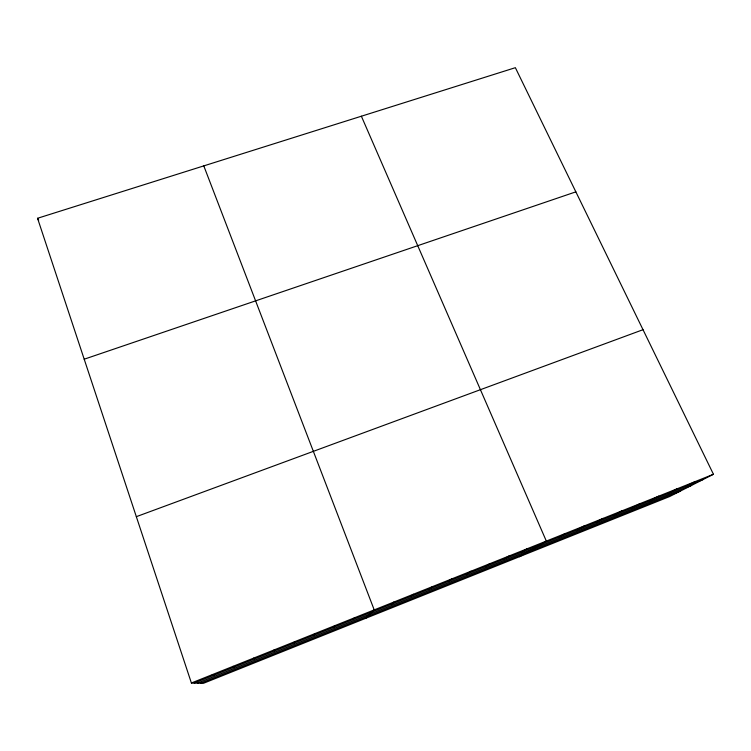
<?xml version="1.0" encoding="UTF-8"?>
<svg xmlns="http://www.w3.org/2000/svg" width="751" height="751" viewBox="0 0 751 751"><rect width="100%" height="100%" fill="white"/><g stroke="black" fill="none" stroke-linecap="round" stroke-linejoin="round"><path stroke-width="1.13" d="M314.059 635.111L314.509 633.76M333.585 627.301L334.552 625.752M352.979 619.547L354.444 617.801M365.681 618.317L374.214 609.896L203.784 165.877M391.384 604.189L393.853 602.049M410.393 596.585L413.36 594.248M429.29 589.028L432.736 586.503M448.065 581.518L451.98 578.805M466.709 574.055L471.102 571.164M485.249 566.639L490.093 563.569M503.658 559.279L508.962 556.022M521.954 551.957L527.709 548.53M519.467 556.707L546.334 541.086L361.372 116.217M558.744 537.247L565.4 533.463M577.237 529.849L584.344 525.888M595.609 522.499L603.147 518.368M613.858 515.195L621.837 510.896M631.995 507.948L640.406 503.48M650.009 500.739L658.843 496.101M667.921 493.576L677.167 488.779M685.71 486.46L695.37 481.504M713.45 474.275L669.732 496.505L203.427 683.316L191.392 682.988L37.55 218.278L515.364 67.684L713.45 474.275L191.392 682.988M194.19 683.063L703.387 479.391M197.429 683.157L691.624 485.371M200.564 683.241L680.199 491.182M136.335 516.669L643.016 329.698M84.206 359.203L575.857 191.852M212.27 674.642L214.504 674.933M232.998 666.353L234.678 666.869M253.585 658.12L254.72 658.852M274.031 649.944L274.631 650.882M37.55 218.278L38.658 220.268M294.336 641.823L294.411 642.969"/></g></svg>
